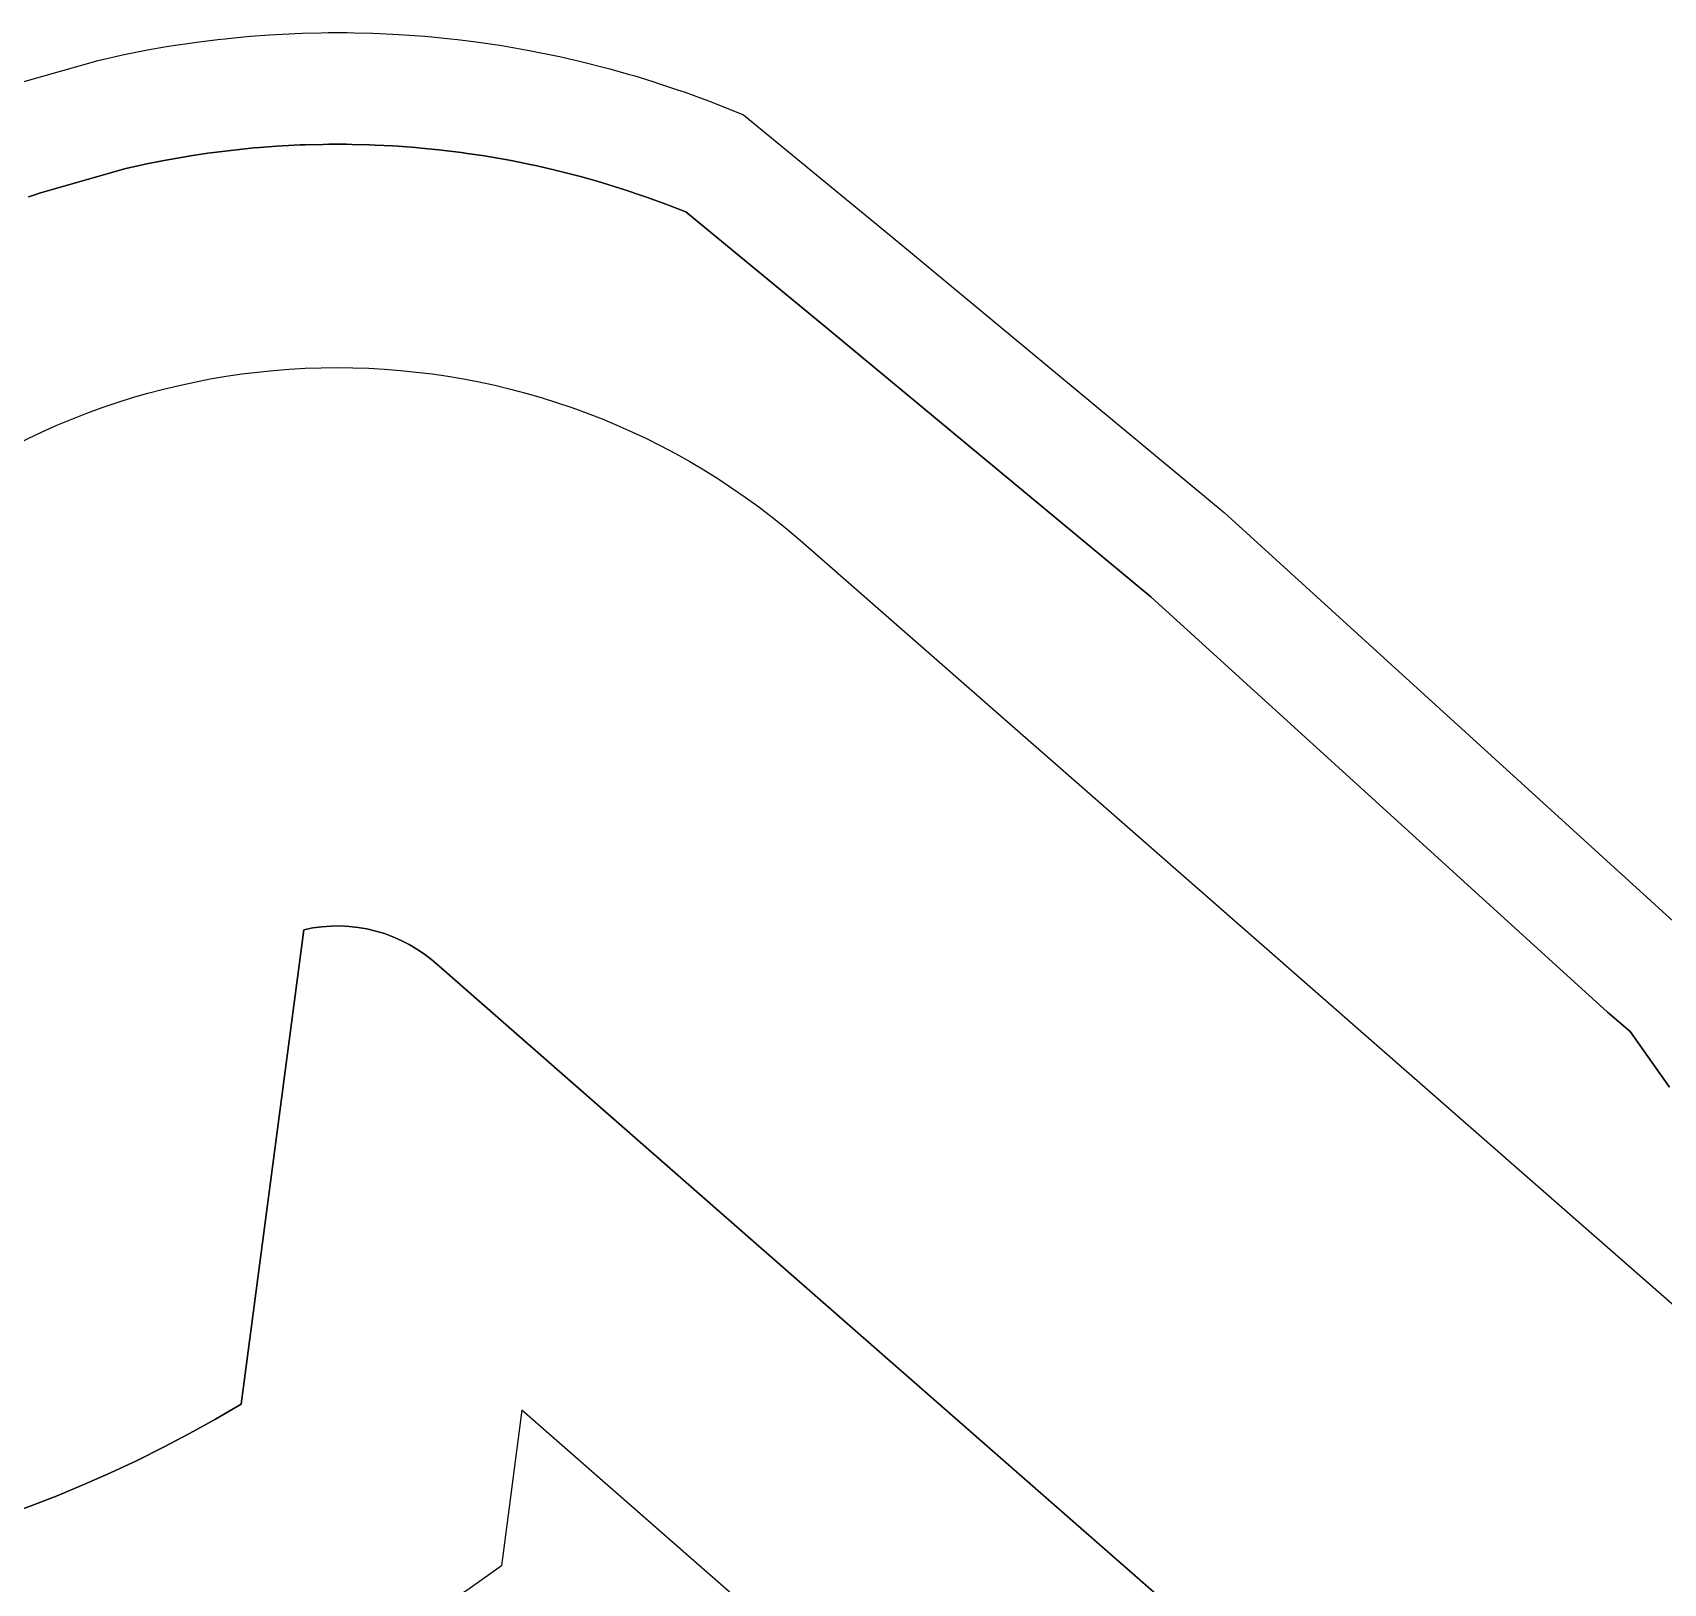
# Model space of a CAD drawing. Header units: inches. Extents: x 87993 to 113012, y 435073 to 454214.
# Drawn here: x 97335.4 to 97364.6, y 442963.97 to 442991.74 of the extents above; entities that cross this region are included whole.
import ezdxf

# ---------------------------------------------------------------- set-up
doc = ezdxf.new("R2010")
doc.units = ezdxf.units.IN
doc.header["$MEASUREMENT"] = 0
for name, color, linetype, true_color in [('As_waterkering_PLSA', 7, 'Continuous', 0x58e833), ('Beschermingszone_PLSA', 7, 'Continuous', 0xa8e862), ('Kernzone_PLSA', 7, 'Continuous', 0x4ce81c)]:
    doc.layers.add(name, color=color, linetype=linetype, true_color=true_color)

msp = doc.modelspace()

# ---------------------------------------------------------------- linework, layer by layer
at = {"layer": 'As_waterkering_PLSA'}
msp.add_lwpolyline([(97332.368, 442982.482, -0.384336), (97349.337, 442982.485), (97431.135, 442910.822, 0.491367), (97440.028, 442911.034), (97464.39, 442930.029, -0.518696), (97485.033, 442915.757), (97467.072, 442869.749, 0.324035), (97469.861, 442858.584), (97584.341, 442756.178), (97679.321, 442671.065), (97704.427, 442648.611), (97715.004, 442638.546)], format="xyb", dxfattribs=at)
at = {"layer": 'Beschermingszone_PLSA'}
for points in [[(97334.952, 442990.786), (97336.577, 442991.247), (97336.889, 442991.318), (97337.01, 442991.344), (97337.342, 442991.411), (97337.462, 442991.434), (97337.8, 442991.493), (97337.922, 442991.512), (97338.259, 442991.563), (97338.382, 442991.58), (97338.718, 442991.622), (97338.842, 442991.635), (97339.18, 442991.669), (97339.304, 442991.68), (97339.642, 442991.705), (97339.766, 442991.712), (97340.106, 442991.729), (97340.23, 442991.734), (97340.57, 442991.742), (97340.693, 442991.744), (97341.034, 442991.743), (97341.158, 442991.742), (97341.497, 442991.733), (97341.621, 442991.729), (97341.962, 442991.711), (97342.424, 442991.678), (97342.548, 442991.667), (97342.885, 442991.633), (97343.009, 442991.62), (97343.346, 442991.577), (97343.469, 442991.56), (97343.806, 442991.51), (97344.262, 442991.431), (97344.385, 442991.407), (97344.717, 442991.34), (97344.839, 442991.314), (97345.17, 442991.239), (97345.291, 442991.209), (97345.62, 442991.126), (97345.74, 442991.094), (97346.067, 442991.002), (97346.186, 442990.967), (97346.511, 442990.867), (97346.629, 442990.829), (97346.951, 442990.72), (97347.069, 442990.68), (97347.389, 442990.563), (97347.504, 442990.52), (97347.822, 442990.395), (97348.132, 442990.269), (97350.915, 442987.983), (97356.736, 442983.146), (97364.918, 442975.702)], [(97364.71, 442972.855), (97364.008, 442973.853), (97363.6, 442974.197), (97355.423, 442981.636), (97349.641, 442986.441), (97347.096, 442988.531), (97347.079, 442988.538), (97346.786, 442988.653), (97346.694, 442988.688), (97346.397, 442988.796), (97346.303, 442988.828), (97346.005, 442988.929), (97345.91, 442988.959), (97345.609, 442989.052), (97345.514, 442989.08), (97345.211, 442989.165), (97345.115, 442989.19), (97344.81, 442989.268), (97344.713, 442989.291), (97344.406, 442989.361), (97344.309, 442989.382), (97344.001, 442989.445), (97343.903, 442989.463), (97343.593, 442989.518), (97343.495, 442989.534), (97343.183, 442989.581), (97343.085, 442989.594), (97342.773, 442989.633), (97342.674, 442989.645), (97342.36, 442989.676), (97342.261, 442989.685), (97341.948, 442989.708), (97341.848, 442989.715), (97341.534, 442989.73), (97341.435, 442989.734), (97341.12, 442989.742), (97341.02, 442989.743), (97340.705, 442989.744), (97340.606, 442989.742), (97340.291, 442989.735), (97340.192, 442989.731), (97339.878, 442989.716), (97339.778, 442989.709), (97339.464, 442989.686), (97339.365, 442989.678), (97339.052, 442989.646), (97338.953, 442989.635), (97338.641, 442989.597), (97338.543, 442989.583), (97338.231, 442989.536), (97338.133, 442989.521), (97337.821, 442989.466), (97337.725, 442989.448), (97337.417, 442989.386), (97337.319, 442989.365), (97337.071, 442989.309), (97335.543, 442988.874), (97335.422, 442988.834), (97335.328, 442988.801)]]:
    msp.add_lwpolyline(points, dxfattribs=at)
msp.add_lwpolyline([(97420.592, 442900.116), (97344.165, 442967.074), (97343.797, 442964.282, -0.394454), (97306.067, 442968.807, 0.098661), (97303.287, 442970.163), (97300.88, 442970.409), (97320.483, 442952.663), (97295.527, 442930.815), (97291.379, 442933.829), (97312.964, 442952.726), (97286.767, 442976.44), (97292.12, 442976.332), (97304.135, 442975.102, -0.119864), (97309.599, 442972.382, 0.374442), (97339.136, 442967.181), (97340.257, 442975.677, -0.249041), (97342.674, 442975.028), (97403.226, 442921.978)], format="xyb", dxfattribs=at)
at = {"layer": 'Kernzone_PLSA'}
msp.add_lwpolyline([(97335.328, 442988.801), (97335.422, 442988.834), (97335.543, 442988.874), (97337.071, 442989.309), (97337.319, 442989.365), (97337.417, 442989.386), (97337.725, 442989.448), (97337.821, 442989.466), (97338.133, 442989.521), (97338.231, 442989.536), (97338.543, 442989.583), (97338.641, 442989.597), (97338.953, 442989.635), (97339.052, 442989.646), (97339.365, 442989.678), (97339.464, 442989.686), (97339.778, 442989.709), (97339.878, 442989.716), (97340.192, 442989.731), (97340.291, 442989.735), (97340.606, 442989.742), (97340.705, 442989.744), (97341.02, 442989.743), (97341.12, 442989.742), (97341.435, 442989.734), (97341.534, 442989.73), (97341.848, 442989.715), (97341.948, 442989.708), (97342.261, 442989.685), (97342.36, 442989.676), (97342.674, 442989.645), (97342.773, 442989.633), (97343.085, 442989.594), (97343.183, 442989.581), (97343.495, 442989.534), (97343.593, 442989.518), (97343.903, 442989.463), (97344.001, 442989.445), (97344.309, 442989.382), (97344.406, 442989.361), (97344.713, 442989.291), (97344.81, 442989.268), (97345.115, 442989.19), (97345.211, 442989.165), (97345.514, 442989.08), (97345.609, 442989.052), (97345.91, 442988.959), (97346.005, 442988.929), (97346.303, 442988.828), (97346.397, 442988.796), (97346.694, 442988.688), (97346.786, 442988.653), (97347.079, 442988.538), (97347.096, 442988.531), (97349.641, 442986.441), (97355.423, 442981.636), (97363.6, 442974.197), (97364.008, 442973.853), (97364.71, 442972.855)], dxfattribs=at)
msp.add_lwpolyline([(97424.065, 442903.721), (97342.674, 442975.028, 0.249041), (97340.257, 442975.677), (97339.136, 442967.181, -0.374442), (97309.599, 442972.382, 0.119864), (97304.135, 442975.102)], format="xyb", dxfattribs=at)

doc.saveas('drawing.dxf')
